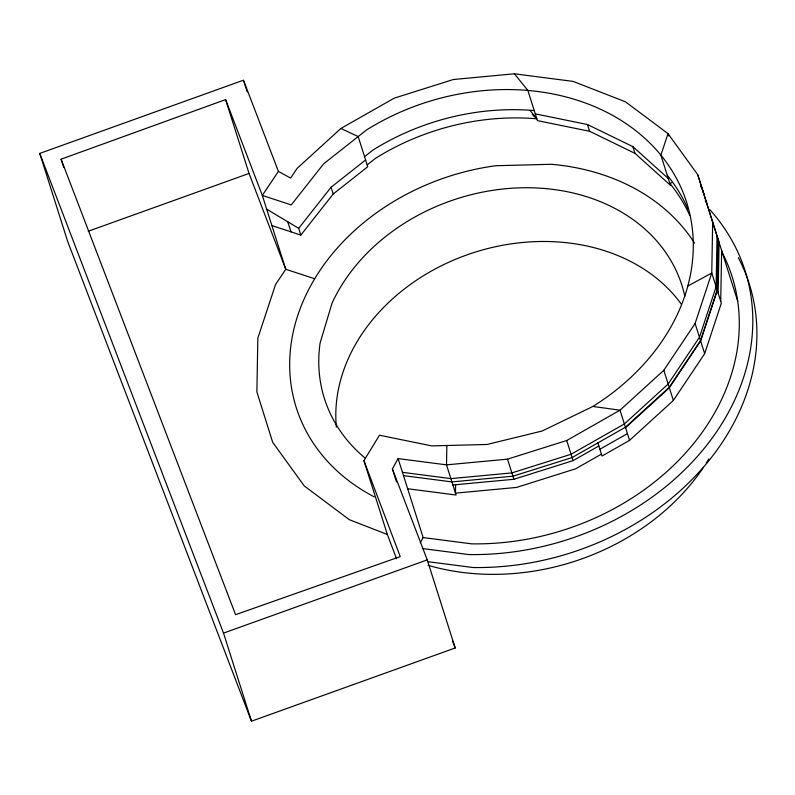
<?xml version="1.0" encoding="UTF-8"?>
<svg xmlns="http://www.w3.org/2000/svg" width="795" height="795" viewBox="0 0 795 795"><rect width="100%" height="100%" fill="white"/><g stroke="black" fill="none" stroke-linecap="round" stroke-linejoin="round"><path stroke-width="1.19" d="M446.85 445.498L446.502 464.856L456.072 495.027L407.656 488.746M455.624 484.672L455.475 493.139L516.502 487.434L575.679 468.782L601.427 454.144M392.392 468.911L427.253 559.889L455.197 647.985L251.468 721.204L67.694 241.501L39.75 153.415L243.479 80.196L278.409 171.382L290.622 178.08L297.111 168.371L340.906 128.462L394.211 98.153L453.389 79.51L514.415 73.796L573.125 81.408L625.516 101.83L668.029 133.669L697.752 174.751L712.668 222.272L711.764 273.013L695.098 323.495L663.795 370.281L620.011 410.19L566.706 440.51L507.528 459.152L446.502 464.856L398.086 458.586L392.392 468.911L396.506 481.879M717.04 236.036L716.126 286.766L699.461 337.249L668.158 384.035L624.373 423.954L571.068 454.263L511.891 472.906L450.864 478.62L402.449 472.339M718.084 239.325L717.169 290.056L700.504 340.538L669.201 387.324L625.417 427.243L572.112 457.552L512.934 476.195L451.908 481.909L403.492 475.629M718.223 239.772L717.319 290.503L700.643 340.985L669.35 387.781L625.556 427.69M718.153 293.136L719.058 242.395L712.668 222.272M720.737 301.295L721.641 250.554L702.114 188.504L700.663 186.507M597.87 442.904L602.024 456.022L629.57 440.36L673.365 400.451L704.668 353.656L721.333 303.173L711.764 273.013L687.814 286.031M420.297 542.737L423.139 537.569L398.086 458.586M396.546 558.776L387.364 534.508L363.931 460.663L379.483 435.213L431.695 445.896L487.176 444.455L542.15 431.009L592.881 406.464L620.011 410.19L629.57 440.36M278.409 171.382L262.32 195.431L285.753 269.276L275.527 284.56L257.838 338.114L256.874 391.925L272.705 442.338L304.237 485.914L349.323 519.682L387.364 534.508M340.906 128.462L358.177 136.561L367.747 166.731L333.204 194L300.828 235.082L298.682 228.324L331.068 187.252L365.601 159.974M364.557 156.685L373.044 149.997A217.085 174.274 -17.6 0 1 534.23 110.565M367.171 164.903L375.647 158.215A217.085 174.274 -17.6 0 1 536.834 118.793L530.096 110.426M452.882 484.98L513.908 479.276L573.086 460.633L598.844 445.985M599.887 449.274L627.434 433.603M63.719 167.338L61.086 159.189L225.611 99.604L262.32 195.431L291.258 204.921L323.635 163.84L366.654 129.873A217.085 174.274 -17.6 0 1 660.874 155.134L670.443 185.295L634.996 153.356L589.622 131.294L537.42 120.611L527.85 90.451L514.415 73.796M88.245 231.246L249.044 173.449L225.611 99.604M669.847 183.416L671.974 182.651M251.468 721.204L223.524 633.108L427.253 559.889M423.139 537.569L471.554 543.85A237.685 190.82 -17.6 0 0 689.772 448.211A237.685 190.82 -17.6 0 0 721.701 251.588M422.344 548.54L468.812 554.562A252.114 202.397 -17.6 0 0 715.043 434.05A252.114 202.397 -17.6 0 0 709.736 209.572M427.67 561.648L472.916 567.521A252.114 202.397 -17.6 0 0 704.31 466.148A252.114 202.397 -17.6 0 0 738.336 257.659M535.274 113.854L587.475 124.537L632.85 146.598L668.297 178.537M271.89 225.591L300.828 235.082M314.681 278.757L285.753 269.276L249.044 173.449M266.693 209.184L298.682 228.324M532.173 114.112L534.419 116.895M705.274 201.026L706.725 203.033M452.544 641.078L455.197 647.985M61.086 159.189L235.578 614.684L400.243 556.599L363.931 460.663M39.75 153.415L223.524 633.108M697.752 174.751L704.141 194.874M721.641 250.554L737.73 301.265M668.754 135.965L668.029 133.669L660.874 155.134A217.085 174.274 -17.6 0 1 592.881 406.464M695.098 323.495L704.668 353.656M632.85 146.598L634.996 153.356M587.475 124.537L589.622 131.294M663.795 370.281L673.365 400.451M566.706 440.51L573.086 460.633M507.528 459.152L513.908 479.276M331.068 187.252L333.204 194M243.846 81.368L247.205 91.942M287.79 221.805L290.98 231.852M365.332 458.258A187.501 150.523 -17.6 0 1 320.097 343.043L332.062 303.084A187.501 150.523 -17.6 0 1 522.345 187.779A187.501 150.523 -17.6 0 1 684.833 296.277M336.374 427.193A187.501 150.523 -17.6 0 1 467.092 254.837A187.501 150.523 -17.6 0 1 681.524 304.445M708.752 458.993A217.085 174.274 -17.6 0 1 706.268 463.008M703.009 468.007A217.085 174.274 -17.6 0 1 428.028 565.315M374.197 496.865A217.085 174.274 -17.6 0 1 299.655 310.02A217.085 174.274 -17.6 0 1 495.792 165.728L551.273 164.287A217.085 174.274 -17.6 0 1 694.582 243.181M667.253 175.258A217.085 174.274 -17.6 0 1 688.043 209.224M669.867 183.476A217.085 174.274 -17.6 0 1 689.653 215.197"/></g></svg>
